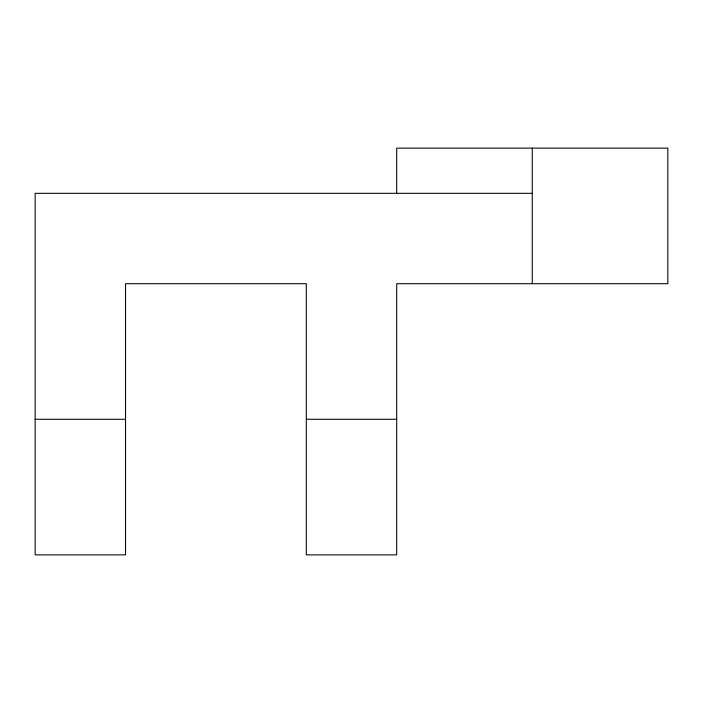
<?xml version="1.0" encoding="UTF-8"?>
<svg xmlns="http://www.w3.org/2000/svg" width="703" height="703" viewBox="0 0 703 703"><rect width="100%" height="100%" fill="white"/><g stroke="black" fill="none" stroke-linecap="round" stroke-linejoin="round"><path stroke-width="1.05" d="M532.268 193.325L35.15 193.325L35.15 554.869L125.538 554.869L125.538 283.713L306.306 283.713L306.306 554.869L396.694 554.869L396.694 283.713L667.85 283.713L667.85 148.131L396.694 148.131L396.694 193.325M35.15 419.287L125.538 419.287M306.306 419.287L396.694 419.287M532.268 148.131L532.268 283.713"/></g></svg>
